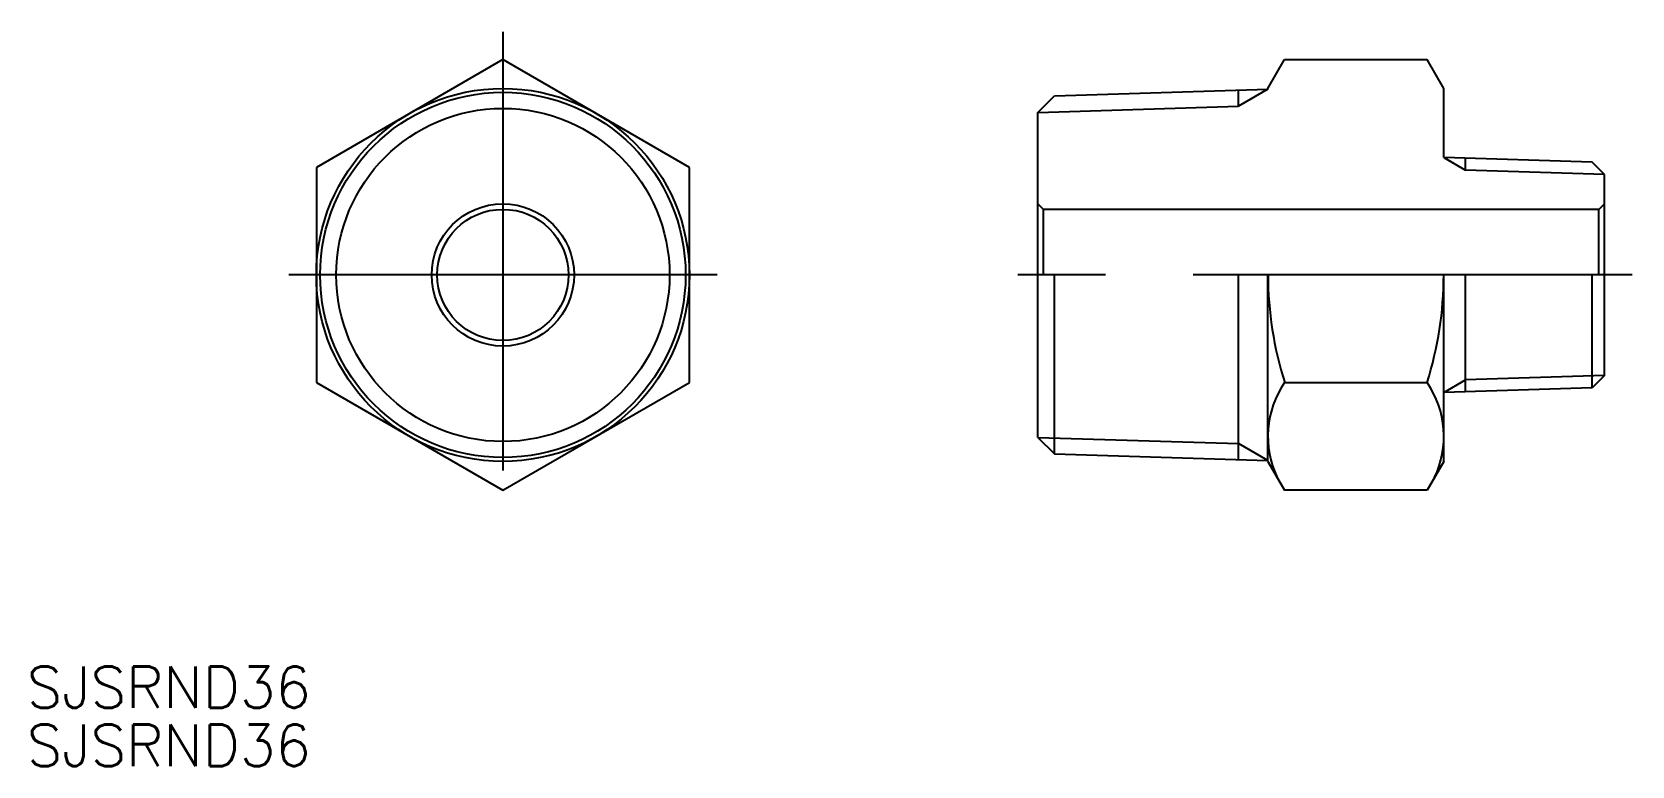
# Model space of a CAD drawing. Extents: x -34 to 82, y -36 to 18.
import ezdxf

# ---------------------------------------------------------------- set-up
doc = ezdxf.new("R2010")
doc.units = 0
doc.linetypes.add('CENTER', pattern=[50.8, 31.75, -6.35, 6.35, -6.35])
doc.layers.get('0').update_dxf_attribs({"linetype": 'CONTINUOUS'})
doc.layers.add('CENTER', color=1, linetype='CENTER')
doc.styles.get("Standard").update_dxf_attribs({"font": 'txt.shx', "height": 3, "bigfont": 'bigfont.shx'})

msp = doc.modelspace()

# ---------------------------------------------------------------- linework, layer by layer
at = {"color": 7, "linetype": 'CONTINUOUS'}
for p, q in [((0, 15.59), (-13.5, 7.79)), ((13.5, 7.79), (0, 15.59)), ((55.36, 13.5), (56.57, 15.59)), ((56.57, 15.59), (66.88, 15.59)), ((68.09, 13.5), (66.88, 15.59)), ((38.71, 11.76), (39.91, 12.96)), ((39.91, 12.96), (55.36, 13.44)), ((53.24, 12.21), (53.24, 13.38)), ((55.36, 13.44), (55.36, 13.5)), ((68.09, 8.5), (68.09, 13.5)), ((38.71, -11.76), (38.71, 11.76)), ((78.82, 8.16), (68.09, 8.5)), ((69.66, 7.59), (69.66, 8.45)), ((79.71, 7.28), (78.82, 8.16)), ((-13.5, 7.79), (-13.5, -7.79)), ((13.5, -7.79), (13.5, 7.79)), ((79.71, -7.28), (79.71, 7.28)), ((38.71, 5.15), (39.11, 4.75)), ((79.31, 4.75), (39.11, 4.75)), ((39.11, 0), (39.11, 4.75)), ((79.71, 5.15), (79.31, 4.75)), ((79.31, 0), (79.31, 4.75)), ((39.91, -12.96), (39.91, 0)), ((53.24, -13.38), (53.24, 0)), ((55.36, -13.5), (55.36, 0)), ((68.09, -13.5), (68.09, 0)), ((69.66, -8.45), (69.66, 0)), ((78.82, -8.16), (78.82, 0)), ((-13.5, -7.79), (0, -15.59)), ((0, -15.59), (13.5, -7.79)), ((56.57, -7.79), (66.88, -7.79)), ((79.71, -7.28), (78.82, -8.16)), ((78.82, -8.16), (68.09, -8.5)), ((38.71, -11.76), (39.91, -12.96)), ((39.91, -12.96), (55.36, -13.44)), ((55.36, -13.5), (56.57, -15.59)), ((68.09, -13.5), (66.88, -15.59)), ((66.88, -15.59), (56.57, -15.59))]:
    msp.add_line(p, q, dxfattribs=at)
at = {"color": 3, "linetype": 'CONTINUOUS'}
for p, q in [((55.36, 13.44), (53.24, 12.21)), ((38.71, 11.76), (53.24, 12.21)), ((68.09, 8.5), (69.66, 7.59)), ((79.71, 7.28), (69.66, 7.59)), ((68.09, -8.5), (69.66, -7.59)), ((79.71, -7.28), (69.66, -7.59)), ((38.71, -11.76), (53.24, -12.21)), ((55.36, -13.44), (53.24, -12.21))]:
    msp.add_line(p, q, dxfattribs=at)
at = {"color": 7, "linetype": 'CONTINUOUS'}
for radius in [13.5, 13.22, 5.15, 4.75]:
    msp.add_circle((0, 0), radius, dxfattribs=at)
at = {"color": 3, "linetype": 'CONTINUOUS'}
msp.add_circle((0, 0), 12.06, dxfattribs=at)
at = {"color": 7, "linetype": 'CONTINUOUS'}
for centre, radius, start, end in [((81.16, 0), 25.79, 180, 197.588), ((42.29, 0), 25.79, 342.412, 0), ((62.26, -11.69), 6.9, 145.6158, 205.6158), ((61.19, -11.69), 6.9, 334.3842, 34.3842)]:
    msp.add_arc(centre, radius, start, end, dxfattribs=at)
at = {"layer": 'CENTER', "color": 1, "linetype": 'CENTER'}
for p, q in [((0, 17.59), (0, -17.59)), ((15.5, 0), (-15.5, 0)), ((81.71, 0), (36.71, 0))]:
    msp.add_line(p, q, dxfattribs=at)

# ---------------------------------------------------------------- texts
at = {"color": 7, "linetype": 'CONTINUOUS'}
for p in [(-34.46, -31.34), (-34.46, -35.55)]:
    msp.add_text('SJSRND36', height=3, dxfattribs=at).set_placement(p)

doc.saveas('drawing.dxf')
